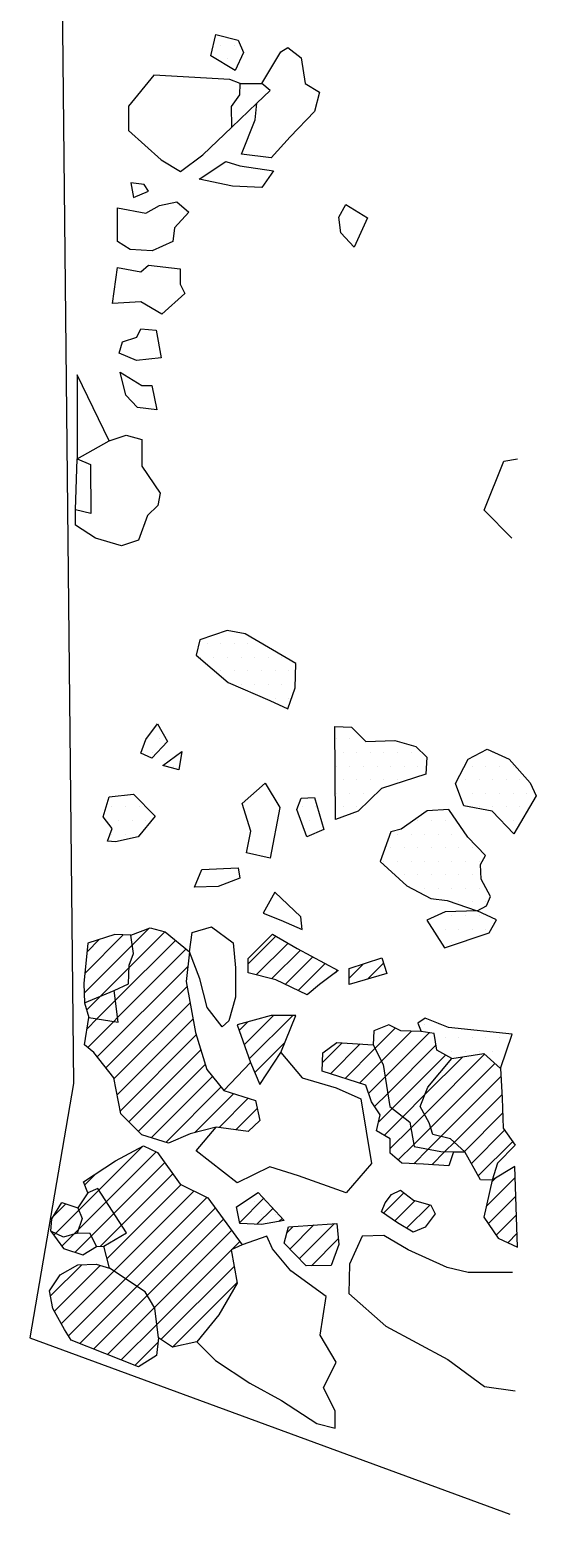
# Model space of a CAD drawing. Header units: metres. Extents: x -8.94 to -5.02, y -13.56 to -9.59.
# Drawn here: x -8.944 to -8.479, y -13.563 to -12.198 of the extents above; entities that cross this region are included whole.
import ezdxf

# ---------------------------------------------------------------- set-up
doc = ezdxf.new("R2010")
doc.units = ezdxf.units.M
doc.header["$LTSCALE"] = 25
doc.header["$MEASUREMENT"] = 0
doc.linetypes.add('STRICHPUNKTX2', pattern=[2, 1, -0.5, 0, -0.5])
doc.layers.get('0').update_dxf_attribs({"linetype": 'CONTINUOUS'})
for name, color, linetype in [('FEUER', 1, 'CONTINUOUS'), ('GRABUNGSGRENZE', 3, 'STRICHPUNKTX2'), ('STEINE', 4, 'CONTINUOUS'), ('STEINESCHRAFF', 4, 'CONTINUOUS')]:
    doc.layers.add(name, color=color, linetype=linetype)

# ---------------------------------------------------------------- blocks, each defined once
blk = doc.blocks.new('*X9')
at = {"color": 0}
for p, q in [((-889.37, -1306.56), (-885.84, -1303.03)), ((-885.29, -1306.02), (-882.01, -1302.74)), ((-885, -1303.96), (-883.48, -1302.44)), ((-874.35, -1305.69), (-871.8, -1303.13)), ((-889.43, -1308.39), (-885, -1303.96)), ((-889.18, -1304.6), (-888.01, -1303.43)), ((-886.55, -1309.04), (-881.03, -1303.53)), ((-886.35, -1310.62), (-880.06, -1304.32)), ((-873.6, -1306.7), (-870.68, -1303.78)), ((-872.2, -1307.07), (-869.55, -1304.42)), ((-888.22, -1314.25), (-879.89, -1305.92)), ((-887.93, -1308.66), (-885.29, -1306.02)), ((-870.94, -1307.58), (-868.4, -1305.04)), ((-869.74, -1308.15), (-867.26, -1305.66)), ((-865.05, -1306.99), (-863.74, -1305.68)), ((-863.38, -1307.09), (-861.89, -1305.6)), ((-866.32, -1306.5), (-866.11, -1306.28)), ((-889.2, -1309.93), (-887.93, -1308.66)), ((-887.44, -1315.24), (-879.97, -1307.77)), ((-888.25, -1310.74), (-886.55, -1309.04)), ((-886.69, -1316.26), (-879.69, -1309.26)), ((-889.16, -1311.66), (-888.25, -1310.74)), ((-889.1, -1313.37), (-886.71, -1310.98)), ((-886.71, -1310.98), (-886.35, -1310.62)), ((-886.4, -1317.73), (-879.41, -1310.75)), ((-875.18, -1311.82), (-874.38, -1311.02)), ((-874.72, -1313.13), (-872.02, -1310.43)), ((-874.26, -1314.43), (-870.25, -1310.43)), ((-862.69, -1313.47), (-860.82, -1311.6)), ((-886.1, -1319.2), (-879.12, -1312.22)), ((-873.75, -1315.69), (-870.99, -1312.93)), ((-867.51, -1314.76), (-865.7, -1312.95)), ((-862.1, -1314.64), (-859.33, -1311.87)), ((-861.76, -1316.08), (-857.71, -1312.02)), ((-885.33, -1320.2), (-878.71, -1313.58)), ((-866.79, -1315.8), (-864.04, -1313.05)), ((-865.44, -1316.22), (-862.69, -1313.47)), ((-861.52, -1317.61), (-857.09, -1313.17)), ((-861.12, -1318.98), (-856.22, -1314.07)), ((-858.14, -1319.53), (-852.61, -1314)), ((-858.1, -1317.71), (-854.61, -1314.23)), ((-884.44, -1321.08), (-878.3, -1314.94)), ((-864.1, -1316.65), (-862.1, -1314.64)), ((-857.57, -1320.73), (-851.68, -1314.84)), ((-883.27, -1321.67), (-877.64, -1316.05)), ((-881.92, -1322.1), (-876.85, -1317.02)), ((-863.27, -1317.58), (-861.76, -1316.08)), ((-856.62, -1321.54), (-851.12, -1316.04)), ((-879.26, -1321.2), (-875.69, -1317.63)), ((-877.03, -1320.74), (-874.34, -1318.05)), ((-862.72, -1318.8), (-861.52, -1317.61)), ((-860.13, -1319.75), (-858.1, -1317.71)), ((-855.39, -1322.08), (-851.03, -1317.72)), ((-875.47, -1320.95), (-873.52, -1319)), ((-862.35, -1320.2), (-861.12, -1318.98)), ((-861.83, -1321.45), (-860.13, -1319.75)), ((-859.4, -1320.79), (-858.14, -1319.53)), ((-854.47, -1322.93), (-850.96, -1319.42)), ((-861.28, -1322.67), (-859.4, -1320.79)), ((-859.13, -1322.28), (-857.57, -1320.73)), ((-853.82, -1324.05), (-850.77, -1320.99)), ((-888.09, -1326.49), (-884.09, -1322.5)), ((-860.55, -1323.71), (-859.13, -1322.28)), ((-857.8, -1322.72), (-856.62, -1321.54)), ((-856.26, -1322.95), (-855.39, -1322.08)), ((-853.19, -1325.18), (-850.03, -1322.03)), ((-887.39, -1327.56), (-882.81, -1322.98)), ((-859.13, -1324.06), (-857.8, -1322.72)), ((-857.46, -1324.15), (-856.26, -1322.95)), ((-854.53, -1322.98), (-854.47, -1322.93)), ((-889.39, -1326.03), (-888.32, -1324.96)), ((-886.69, -1328.63), (-882.02, -1323.96)), ((-886, -1329.71), (-881.28, -1324.99)), ((-889.92, -1328.33), (-888.09, -1326.49)), ((-887.33, -1332.81), (-880.51, -1325.98)), ((-886.7, -1333.94), (-879.33, -1326.57)), ((-852.46, -1327.99), (-849.8, -1325.33)), ((-851.95, -1325.72), (-851.65, -1325.41)), ((-892.25, -1328.89), (-891.11, -1327.75)), ((-889.95, -1330.12), (-887.39, -1327.56)), ((-885.63, -1334.65), (-878.15, -1327.16)), ((-875.13, -1329.45), (-872.93, -1327.25)), ((-861.91, -1328.6), (-860.04, -1326.73)), ((-860.87, -1329.32), (-858.99, -1327.45)), ((-859.78, -1330), (-857.62, -1327.85)), ((-852.28, -1329.58), (-849.74, -1327.04)), ((-892.06, -1330.47), (-889.92, -1328.33)), ((-888.78, -1330.72), (-886.69, -1328.63)), ((-884.57, -1335.35), (-877.37, -1328.15)), ((-883.62, -1336.17), (-876.63, -1329.17)), ((-873.54, -1329.63), (-872.08, -1328.17)), ((-871.52, -1329.37), (-871.23, -1329.09)), ((-851.56, -1330.63), (-849.69, -1328.75)), ((-892.23, -1330.63), (-892.06, -1330.47)), ((-891.47, -1331.65), (-890.38, -1330.55)), ((-890.38, -1330.55), (-889.95, -1330.12)), ((-887.95, -1331.66), (-886, -1329.71)), ((-882.97, -1337.28), (-875.88, -1330.2)), ((-870.78, -1330.4), (-870.2, -1329.82)), ((-870.52, -1331.91), (-868.3, -1329.69)), ((-869.65, -1332.8), (-866.4, -1329.56)), ((-850.49, -1331.32), (-849.63, -1330.46)), ((-890.26, -1332.2), (-888.78, -1330.72)), ((-882.75, -1338.83), (-875.92, -1332.01)), ((-875.89, -1331.97), (-875.13, -1331.22)), ((-868.53, -1333.45), (-866.06, -1330.98)), ((-892.52, -1336.22), (-889.64, -1333.35)), ((-892.16, -1337.63), (-887.95, -1333.42)), ((-891.53, -1338.77), (-886.7, -1333.94)), ((-890.87, -1339.88), (-885.63, -1334.65)), ((-882.37, -1340.22), (-875.65, -1333.5)), ((-889.81, -1340.59), (-884.57, -1335.35)), ((-888.55, -1341.09), (-883.62, -1336.17)), ((-881.32, -1340.94), (-875.37, -1334.99)), ((-887.28, -1341.59), (-882.97, -1337.28)), ((-886.01, -1342.09), (-882.75, -1338.83)), ((-884.74, -1342.59), (-882.64, -1340.49))]:
    blk.add_line(p, q, dxfattribs=at)
blk = doc.blocks.new('*X10')
at = {"color": 0}
for p, q in [((-858.125, -1311.25), (-858.125, -1311.25)), ((-856.875, -1311.25), (-856.875, -1311.25)), ((-856.25, -1312.5), (-856.25, -1312.5)), ((-855, -1312.5), (-855, -1312.5)), ((-853.75, -1312.5), (-853.75, -1312.5)), ((-852.5, -1312.5), (-852.5, -1312.5)), ((-851.25, -1312.5), (-851.25, -1312.5)), ((-855.625, -1313.75), (-855.625, -1313.75)), ((-854.375, -1313.75), (-854.375, -1313.75)), ((-853.125, -1313.75), (-853.125, -1313.75)), ((-851.875, -1313.75), (-851.875, -1313.75)), ((-851.25, -1315), (-851.25, -1315)), ((-873.75, -1327.5), (-873.75, -1327.5)), ((-874.375, -1328.75), (-874.375, -1328.75)), ((-873.125, -1328.75), (-873.125, -1328.75)), ((-871.875, -1328.75), (-871.875, -1328.75))]:
    blk.add_line(p, q, dxfattribs=at)
blk = doc.blocks.new('*X11')
at = {"color": 0}
for p, q in [((-885.625, -1201.25), (-885.625, -1201.25)), ((-884.375, -1201.25), (-884.375, -1201.25)), ((-887.5, -1202.5), (-887.5, -1202.5)), ((-886.875, -1203.75), (-886.875, -1203.75)), ((-886.25, -1202.5), (-886.25, -1202.5)), ((-885.625, -1203.75), (-885.625, -1203.75)), ((-885, -1202.5), (-885, -1202.5)), ((-884.375, -1203.75), (-884.375, -1203.75)), ((-883.75, -1202.5), (-883.75, -1202.5)), ((-863.125, -1211.25), (-863.125, -1211.25)), ((-861.875, -1211.25), (-861.875, -1211.25)), ((-860.625, -1211.25), (-860.625, -1211.25)), ((-859.375, -1211.25), (-859.375, -1211.25)), ((-858.125, -1211.25), (-858.125, -1211.25)), ((-856.875, -1211.25), (-856.875, -1211.25)), ((-863.75, -1212.5), (-863.75, -1212.5)), ((-862.5, -1212.5), (-862.5, -1212.5)), ((-861.25, -1212.5), (-861.25, -1212.5)), ((-860, -1212.5), (-860, -1212.5)), ((-858.75, -1212.5), (-858.75, -1212.5)), ((-857.5, -1212.5), (-857.5, -1212.5)), ((-861.875, -1213.75), (-861.875, -1213.75)), ((-860.625, -1213.75), (-860.625, -1213.75)), ((-859.375, -1213.75), (-859.375, -1213.75)), ((-860, -1215), (-860, -1215)), ((-876.875, -1221.25), (-876.875, -1221.25)), ((-875.625, -1221.25), (-875.625, -1221.25)), ((-876.25, -1222.5), (-876.25, -1222.5)), ((-878.125, -1276.25), (-878.125, -1276.25)), ((-876.875, -1276.25), (-876.875, -1276.25)), ((-875.625, -1276.25), (-875.625, -1276.25)), ((-874.375, -1276.25), (-874.375, -1276.25)), ((-873.125, -1276.25), (-873.125, -1276.25)), ((-878.75, -1277.5), (-878.75, -1277.5)), ((-877.5, -1277.5), (-877.5, -1277.5)), ((-876.875, -1278.75), (-876.875, -1278.75)), ((-876.25, -1277.5), (-876.25, -1277.5)), ((-875.625, -1278.75), (-875.625, -1278.75)), ((-875, -1277.5), (-875, -1277.5)), ((-874.375, -1278.75), (-874.375, -1278.75)), ((-873.75, -1277.5), (-873.75, -1277.5)), ((-873.125, -1278.75), (-873.125, -1278.75)), ((-872.5, -1277.5), (-872.5, -1277.5)), ((-871.875, -1278.75), (-871.875, -1278.75)), ((-871.25, -1277.5), (-871.25, -1277.5)), ((-870.625, -1278.75), (-870.625, -1278.75)), ((-875, -1280), (-875, -1280)), ((-873.75, -1280), (-873.75, -1280)), ((-872.5, -1280), (-872.5, -1280)), ((-871.25, -1280), (-871.25, -1280)), ((-871.875, -1281.25), (-871.875, -1281.25)), ((-870.625, -1281.25), (-870.625, -1281.25)), ((-882.5, -1285), (-882.5, -1285)), ((-866.25, -1285), (-866.25, -1285)), ((-865, -1285), (-865, -1285)), ((-883.125, -1286.25), (-883.125, -1286.25)), ((-865.625, -1286.25), (-865.625, -1286.25)), ((-864.375, -1286.25), (-864.375, -1286.25)), ((-863.125, -1286.25), (-863.125, -1286.25)), ((-861.875, -1286.25), (-861.875, -1286.25)), ((-860.625, -1286.25), (-860.625, -1286.25)), ((-859.375, -1286.25), (-859.375, -1286.25)), ((-851.875, -1286.25), (-851.875, -1286.25)), ((-881.25, -1287.5), (-881.25, -1287.5)), ((-866.25, -1287.5), (-866.25, -1287.5)), ((-865, -1287.5), (-865, -1287.5)), ((-863.75, -1287.5), (-863.75, -1287.5)), ((-862.5, -1287.5), (-862.5, -1287.5)), ((-861.25, -1287.5), (-861.25, -1287.5)), ((-860, -1287.5), (-860, -1287.5)), ((-858.75, -1287.5), (-858.75, -1287.5)), ((-853.75, -1287.5), (-853.75, -1287.5)), ((-852.5, -1287.5), (-852.5, -1287.5)), ((-851.25, -1287.5), (-851.25, -1287.5)), ((-850, -1287.5), (-850, -1287.5)), ((-865.625, -1288.75), (-865.625, -1288.75)), ((-864.375, -1288.75), (-864.375, -1288.75)), ((-863.125, -1288.75), (-863.125, -1288.75)), ((-861.875, -1288.75), (-861.875, -1288.75)), ((-860.625, -1288.75), (-860.625, -1288.75)), ((-854.375, -1288.75), (-854.375, -1288.75)), ((-853.125, -1288.75), (-853.125, -1288.75)), ((-851.875, -1288.75), (-851.875, -1288.75)), ((-850.625, -1288.75), (-850.625, -1288.75)), ((-849.375, -1288.75), (-849.375, -1288.75)), ((-866.25, -1290), (-866.25, -1290)), ((-865, -1290), (-865, -1290)), ((-863.75, -1290), (-863.75, -1290)), ((-853.75, -1290), (-853.75, -1290)), ((-852.5, -1290), (-852.5, -1290)), ((-851.25, -1290), (-851.25, -1290)), ((-850, -1290), (-850, -1290)), ((-848.75, -1290), (-848.75, -1290)), ((-886.875, -1291.25), (-886.875, -1291.25)), ((-886.25, -1292.5), (-886.25, -1292.5)), ((-885.625, -1291.25), (-885.625, -1291.25)), ((-885, -1292.5), (-885, -1292.5)), ((-884.375, -1291.25), (-884.375, -1291.25)), ((-883.75, -1292.5), (-883.75, -1292.5)), ((-869.375, -1291.25), (-869.375, -1291.25)), ((-868.75, -1292.5), (-868.75, -1292.5)), ((-868.125, -1291.25), (-868.125, -1291.25)), ((-865.625, -1291.25), (-865.625, -1291.25)), ((-864.375, -1291.25), (-864.375, -1291.25)), ((-858.75, -1292.5), (-858.75, -1292.5)), ((-857.5, -1292.5), (-857.5, -1292.5)), ((-856.25, -1292.5), (-856.25, -1292.5)), ((-853.125, -1291.25), (-853.125, -1291.25)), ((-851.875, -1291.25), (-851.875, -1291.25)), ((-850.625, -1291.25), (-850.625, -1291.25)), ((-850, -1292.5), (-850, -1292.5)), ((-849.375, -1291.25), (-849.375, -1291.25)), ((-886.875, -1293.75), (-886.875, -1293.75)), ((-885.625, -1293.75), (-885.625, -1293.75)), ((-884.375, -1293.75), (-884.375, -1293.75)), ((-860.625, -1293.75), (-860.625, -1293.75)), ((-859.375, -1293.75), (-859.375, -1293.75)), ((-858.125, -1293.75), (-858.125, -1293.75)), ((-856.875, -1293.75), (-856.875, -1293.75)), ((-855.625, -1293.75), (-855.625, -1293.75)), ((-854.375, -1293.75), (-854.375, -1293.75)), ((-861.25, -1295), (-861.25, -1295)), ((-860, -1295), (-860, -1295)), ((-858.75, -1295), (-858.75, -1295)), ((-857.5, -1295), (-857.5, -1295)), ((-856.25, -1295), (-856.25, -1295)), ((-855, -1295), (-855, -1295)), ((-853.75, -1295), (-853.75, -1295)), ((-861.875, -1296.25), (-861.875, -1296.25)), ((-860.625, -1296.25), (-860.625, -1296.25)), ((-859.375, -1296.25), (-859.375, -1296.25)), ((-858.125, -1296.25), (-858.125, -1296.25)), ((-856.875, -1296.25), (-856.875, -1296.25)), ((-855.625, -1296.25), (-855.625, -1296.25)), ((-854.375, -1296.25), (-854.375, -1296.25)), ((-853.125, -1296.25), (-853.125, -1296.25)), ((-860, -1297.5), (-860, -1297.5)), ((-858.75, -1297.5), (-858.75, -1297.5)), ((-857.5, -1297.5), (-857.5, -1297.5)), ((-856.25, -1297.5), (-856.25, -1297.5)), ((-855, -1297.5), (-855, -1297.5)), ((-853.75, -1297.5), (-853.75, -1297.5)), ((-858.125, -1298.75), (-858.125, -1298.75)), ((-856.875, -1298.75), (-856.875, -1298.75)), ((-855.625, -1298.75), (-855.625, -1298.75)), ((-854.375, -1298.75), (-854.375, -1298.75)), ((-853.125, -1298.75), (-853.125, -1298.75)), ((-855, -1300), (-855, -1300)), ((-853.75, -1300), (-853.75, -1300)), ((-852.5, -1300), (-852.5, -1300)), ((-856.875, -1301.25), (-856.875, -1301.25)), ((-855.625, -1301.25), (-855.625, -1301.25)), ((-854.375, -1301.25), (-854.375, -1301.25)), ((-853.125, -1301.25), (-853.125, -1301.25)), ((-856.25, -1302.5), (-856.25, -1302.5)), ((-855, -1302.5), (-855, -1302.5)), ((-853.75, -1302.5), (-853.75, -1302.5)), ((-852.5, -1302.5), (-852.5, -1302.5)), ((-855.625, -1303.75), (-855.625, -1303.75))]:
    blk.add_line(p, q, dxfattribs=at)

msp = doc.modelspace()

# ---------------------------------------------------------------- linework, layer by layer
at = {"layer": 'GRABUNGSGRENZE', "flags": 128}
msp.add_lwpolyline([(-8.8043, -9.5932), (-8.8399, -10.6578), (-8.8546, -11.1358), (-8.8866, -11.5441), (-8.8627, -11.7796), (-8.8799, -11.9235), (-8.916, -12.0359), (-8.9042, -13.1668), (-8.9443, -13.4007), (-8.5029, -13.5629)], dxfattribs=at)
at = {"layer": 'STEINE'}
for points in [[(-8.7477, -12.2189), (-8.7553, -12.2357), (-8.7777, -12.222), (-8.7731, -12.2026), (-8.7528, -12.2077), (-8.7477, -12.2189)], [(-8.707, -12.2143), (-8.6948, -12.224), (-8.6912, -12.2474), (-8.678, -12.2555), (-8.6826, -12.2733), (-8.705, -12.2967), (-8.7222, -12.316), (-8.7497, -12.3125), (-8.737, -12.281), (-8.7355, -12.2657), (-8.7233, -12.254), (-8.7309, -12.2474), (-8.7136, -12.2184), (-8.707, -12.2143)], [(-8.7507, -12.2474), (-8.7604, -12.2438), (-8.8301, -12.2398), (-8.8535, -12.2683), (-8.8534, -12.2906), (-8.8234, -12.3176), (-8.8056, -12.3283), (-8.7853, -12.313), (-8.7584, -12.2876)], [(-8.7355, -12.2657), (-8.7584, -12.2876), (-8.7589, -12.2688), (-8.7512, -12.2581), (-8.7507, -12.2474), (-8.7309, -12.2474)], [(-8.7639, -12.3191), (-8.7512, -12.3232), (-8.7202, -12.3277), (-8.7309, -12.343), (-8.7578, -12.342), (-8.7884, -12.3354), (-8.7639, -12.3191)], [(-8.8351, -12.3466), (-8.8392, -12.3405), (-8.8514, -12.3389), (-8.8489, -12.3522), (-8.8351, -12.3466)], [(-8.8092, -12.3562), (-8.798, -12.3659), (-8.8112, -12.3801), (-8.8128, -12.3928), (-8.8316, -12.4015), (-8.8519, -12.4), (-8.8636, -12.3928), (-8.8636, -12.3618), (-8.8377, -12.3669), (-8.825, -12.3598), (-8.8092, -12.3562)], [(-8.6338, -12.371), (-8.646, -12.3979), (-8.6582, -12.3847), (-8.6602, -12.3704), (-8.6536, -12.3588), (-8.6338, -12.371)], [(-8.8061, -12.4178), (-8.8061, -12.432), (-8.8016, -12.4406), (-8.8229, -12.4595), (-8.8422, -12.4483), (-8.8682, -12.4498), (-8.8636, -12.4167), (-8.8422, -12.4208), (-8.8351, -12.4147), (-8.8061, -12.4178)], [(-8.828, -12.4742), (-8.8234, -12.4996), (-8.8463, -12.5022), (-8.8621, -12.4956), (-8.859, -12.4849), (-8.8458, -12.4808), (-8.8422, -12.4732), (-8.828, -12.4742)], [(-8.8712, -12.5759), (-8.9007, -12.5154), (-8.9007, -12.5927)], [(-8.8611, -12.5129), (-8.8412, -12.5251), (-8.8321, -12.5251), (-8.8275, -12.5474), (-8.8453, -12.5454), (-8.856, -12.5342), (-8.8611, -12.5129)], [(-8.9007, -12.5927), (-8.8712, -12.5759), (-8.8555, -12.5708), (-8.8412, -12.5749), (-8.8412, -12.5993), (-8.8244, -12.6242), (-8.8265, -12.6354), (-8.8361, -12.6446), (-8.8443, -12.6674), (-8.86, -12.6725), (-8.8839, -12.6654), (-8.9022, -12.6537), (-8.9022, -12.6395), (-8.9007, -12.5927), (-8.8885, -12.5978), (-8.888, -12.643), (-8.9022, -12.6395)], [(-8.501, -12.6654), (-8.5264, -12.6399), (-8.5086, -12.5947), (-8.4959, -12.5927)], [(-8.7069, -12.8225), (-8.7003, -12.8032), (-8.6998, -12.7808), (-8.7461, -12.7534), (-8.7629, -12.7503), (-8.7878, -12.759), (-8.7914, -12.7732), (-8.7619, -12.7981), (-8.7237, -12.8149), (-8.7069, -12.8225)], [(-8.8178, -12.8525), (-8.832, -12.8678), (-8.8422, -12.8632), (-8.8376, -12.8505), (-8.8269, -12.8363), (-8.8178, -12.8525)], [(-8.5803, -12.8825), (-8.621, -12.8957), (-8.6423, -12.9166), (-8.6632, -12.9242), (-8.6637, -12.8388), (-8.6484, -12.8393), (-8.6352, -12.8525), (-8.6088, -12.8515), (-8.5895, -12.8571), (-8.5793, -12.8668), (-8.5803, -12.8825)], [(-8.8046, -12.8617), (-8.8071, -12.8785), (-8.8219, -12.8744), (-8.8046, -12.8617)], [(-8.4786, -12.9023), (-8.4994, -12.9374), (-8.5193, -12.9166), (-8.5452, -12.9115), (-8.5528, -12.8912), (-8.5411, -12.8688), (-8.5239, -12.8596), (-8.5035, -12.8688), (-8.4842, -12.8906), (-8.4786, -12.9023)], [(-8.7278, -12.8907), (-8.7145, -12.913), (-8.7232, -12.9598), (-8.7451, -12.9548), (-8.741, -12.9349), (-8.7491, -12.9095), (-8.7278, -12.8907)], [(-8.8488, -12.9009), (-8.829, -12.9212), (-8.8447, -12.94), (-8.8656, -12.9446), (-8.8727, -12.9441), (-8.8686, -12.9324), (-8.8768, -12.9217), (-8.8712, -12.9034), (-8.8488, -12.9009)], [(-8.6825, -12.9039), (-8.6739, -12.9334), (-8.6896, -12.94), (-8.6988, -12.9151), (-8.6947, -12.9044), (-8.6825, -12.9039)], [(-8.5244, -13.0035), (-8.5208, -12.9949), (-8.5294, -12.9791), (-8.5299, -12.9654), (-8.5254, -12.9573), (-8.5416, -12.9405), (-8.5589, -12.9151), (-8.5788, -12.9161), (-8.6027, -12.9329), (-8.6123, -12.9354), (-8.622, -12.9629), (-8.5976, -12.9852), (-8.5757, -12.9969), (-8.5605, -12.9985), (-8.533, -13.0081), (-8.5244, -13.0035)], [(-8.7527, -12.9685), (-8.7512, -12.9781), (-8.771, -12.9858), (-8.7929, -12.9863), (-8.7862, -12.97), (-8.7527, -12.9685)], [(-8.6937, -13.0254), (-8.6952, -13.0137), (-8.7191, -12.9909), (-8.7298, -13.0102), (-8.7135, -13.0168), (-8.6937, -13.0254)], [(-8.5793, -13.0168), (-8.563, -13.0422), (-8.5218, -13.0285), (-8.5152, -13.0163), (-8.533, -13.0081), (-8.5625, -13.0091), (-8.5793, -13.0168)], [(-8.8513, -13.0305), (-8.8335, -13.0239), (-8.8198, -13.0275), (-8.7974, -13.0458), (-8.8005, -13.0732), (-8.7918, -13.12), (-8.7816, -13.1541), (-8.7659, -13.1734), (-8.7369, -13.1826), (-8.7328, -13.2009), (-8.7435, -13.211), (-8.773, -13.207), (-8.7969, -13.2131), (-8.8167, -13.2217), (-8.8411, -13.2141), (-8.8605, -13.1948), (-8.8671, -13.1617), (-8.8854, -13.1383), (-8.894, -13.1312), (-8.89, -13.1063), (-8.863, -13.1104), (-8.8666, -13.0814), (-8.8534, -13.0753), (-8.8528, -13.058), (-8.8488, -13.0473), (-8.8513, -13.0305), (-8.8661, -13.03), (-8.891, -13.0377), (-8.8945, -13.0748), (-8.894, -13.0926), (-8.8666, -13.0814)], [(-8.7949, -13.028), (-8.7771, -13.0229), (-8.7572, -13.0376), (-8.7552, -13.0605), (-8.7552, -13.0875), (-8.7613, -13.1093), (-8.7674, -13.1149), (-8.7811, -13.0971), (-8.7878, -13.0707), (-8.7974, -13.0458), (-8.7949, -13.028)], [(-8.6606, -13.0631), (-8.6779, -13.0758), (-8.6891, -13.0854), (-8.7181, -13.0717), (-8.7435, -13.0651), (-8.7435, -13.0519), (-8.7211, -13.0295), (-8.6983, -13.0427), (-8.6606, -13.0631)], [(-8.6205, -13.0514), (-8.6159, -13.0656), (-8.6505, -13.0758), (-8.6505, -13.061), (-8.6205, -13.0514)], [(-8.894, -13.0926), (-8.89, -13.1063)], [(-8.7415, -13.1475), (-8.7328, -13.1678), (-8.7135, -13.1383), (-8.6998, -13.1043), (-8.7222, -13.1043), (-8.7537, -13.1129), (-8.7415, -13.1475)], [(-8.5564, -13.1439), (-8.5701, -13.1363), (-8.5726, -13.121), (-8.5843, -13.119), (-8.6032, -13.1185), (-8.6143, -13.1129), (-8.6281, -13.1185), (-8.6286, -13.1312), (-8.6194, -13.1495), (-8.6133, -13.1881), (-8.595, -13.2024), (-8.5909, -13.2248), (-8.5665, -13.2293), (-8.5548, -13.2298), (-8.5442, -13.2298)], [(-8.5116, -13.153), (-8.5009, -13.1215), (-8.5594, -13.1154), (-8.5808, -13.1068), (-8.5874, -13.1114), (-8.5843, -13.119)], [(-8.5548, -13.2298), (-8.5589, -13.2426), (-8.5823, -13.241), (-8.6021, -13.24), (-8.6128, -13.2309), (-8.6128, -13.2176), (-8.6255, -13.2105), (-8.622, -13.1958), (-8.6301, -13.1836), (-8.6352, -13.1683), (-8.6754, -13.1556), (-8.6749, -13.1388), (-8.6621, -13.1292), (-8.6286, -13.1312)], [(-8.7135, -13.1383), (-8.6937, -13.1617), (-8.6626, -13.1709), (-8.6398, -13.181), (-8.6301, -13.2405), (-8.6535, -13.2675), (-8.6972, -13.2517), (-8.7237, -13.2436), (-8.7537, -13.2583), (-8.7913, -13.2289), (-8.773, -13.207)], [(-8.4979, -13.2237), (-8.5142, -13.24), (-8.5192, -13.2558), (-8.5299, -13.2553), (-8.5442, -13.2298), (-8.5574, -13.2176), (-8.5737, -13.2136), (-8.5772, -13.2029), (-8.5854, -13.1881), (-8.5782, -13.1703), (-8.5564, -13.1439), (-8.5269, -13.1393), (-8.5116, -13.153), (-8.5101, -13.1805), (-8.5091, -13.208), (-8.4979, -13.2237)], [(-8.7415, -13.1475), (-8.7659, -13.1734)], [(-8.891, -13.2675), (-8.895, -13.2573), (-8.8655, -13.238), (-8.8396, -13.2243), (-8.8269, -13.2304), (-8.806, -13.2594), (-8.7806, -13.2721), (-8.7491, -13.3153), (-8.7592, -13.3199), (-8.7537, -13.3504), (-8.7704, -13.3794), (-8.7908, -13.4043), (-8.8131, -13.4094), (-8.8259, -13.4007), (-8.8294, -13.3733), (-8.8381, -13.3585), (-8.8711, -13.3367), (-8.8762, -13.3163), (-8.8554, -13.3041), (-8.8818, -13.2634), (-8.891, -13.2675), (-8.9001, -13.2812), (-8.896, -13.2909), (-8.9006, -13.3046), (-8.8894, -13.3041), (-8.8828, -13.3168), (-8.8762, -13.3163)], [(-8.4984, -13.2431), (-8.5192, -13.2558), (-8.5269, -13.2898), (-8.5136, -13.3092), (-8.4958, -13.3173), (-8.4984, -13.2431)], [(-8.6036, -13.2649), (-8.5914, -13.2741), (-8.5757, -13.2787), (-8.5716, -13.2868), (-8.5808, -13.299), (-8.5919, -13.3036), (-8.6062, -13.2949), (-8.6209, -13.2848), (-8.6174, -13.2766), (-8.6118, -13.269), (-8.6036, -13.2649)], [(-8.9006, -13.3046), (-8.9133, -13.3082), (-8.925, -13.3026), (-8.924, -13.2914), (-8.9149, -13.2762), (-8.9001, -13.2812)], [(-8.7104, -13.2929), (-8.7313, -13.2965), (-8.7511, -13.2955), (-8.7542, -13.2802), (-8.7343, -13.267), (-8.7104, -13.2929)], [(-8.925, -13.3026), (-8.9133, -13.3184), (-8.8955, -13.3245), (-8.8828, -13.3168)], [(-8.7908, -13.4043), (-8.7735, -13.4216), (-8.7419, -13.4424), (-8.713, -13.4582), (-8.6804, -13.4795), (-8.6636, -13.4836), (-8.6636, -13.4678), (-8.6743, -13.4465), (-8.6626, -13.4231), (-8.6774, -13.3982), (-8.6718, -13.3626), (-8.7043, -13.3392), (-8.7211, -13.3189), (-8.7262, -13.3072), (-8.7491, -13.3153)], [(-8.7064, -13.2985), (-8.6621, -13.2955), (-8.6601, -13.3148), (-8.6672, -13.3341), (-8.6901, -13.3346), (-8.7104, -13.3138), (-8.7064, -13.2985)], [(-8.5004, -13.3407), (-8.5411, -13.3407), (-8.5604, -13.3361), (-8.5965, -13.3199), (-8.6189, -13.3066), (-8.6387, -13.3071), (-8.6504, -13.3331), (-8.6509, -13.36), (-8.6169, -13.39), (-8.5599, -13.4205), (-8.5263, -13.4454), (-8.4979, -13.4495)], [(-8.8259, -13.4007), (-8.8279, -13.417), (-8.8442, -13.4272), (-8.9062, -13.4028), (-8.9123, -13.3931), (-8.923, -13.3738), (-8.926, -13.3575), (-8.9164, -13.3428), (-8.9001, -13.3336), (-8.8833, -13.3331), (-8.8711, -13.3367)]]:
    msp.add_lwpolyline(points, dxfattribs=at)

# ---------------------------------------------------------------- block references
at = {"layer": 'FEUER', "xscale": 0.01, "yscale": 0.01, "zscale": 0.01}
msp.add_blockref('*X9', (0, 0), dxfattribs=at)
at = {"layer": 'STEINESCHRAFF', "xscale": 0.01, "yscale": 0.01, "zscale": 0.01}
for name in ['*X11', '*X10']:
    msp.add_blockref(name, (0, 0), dxfattribs=at)

doc.saveas('drawing.dxf')
